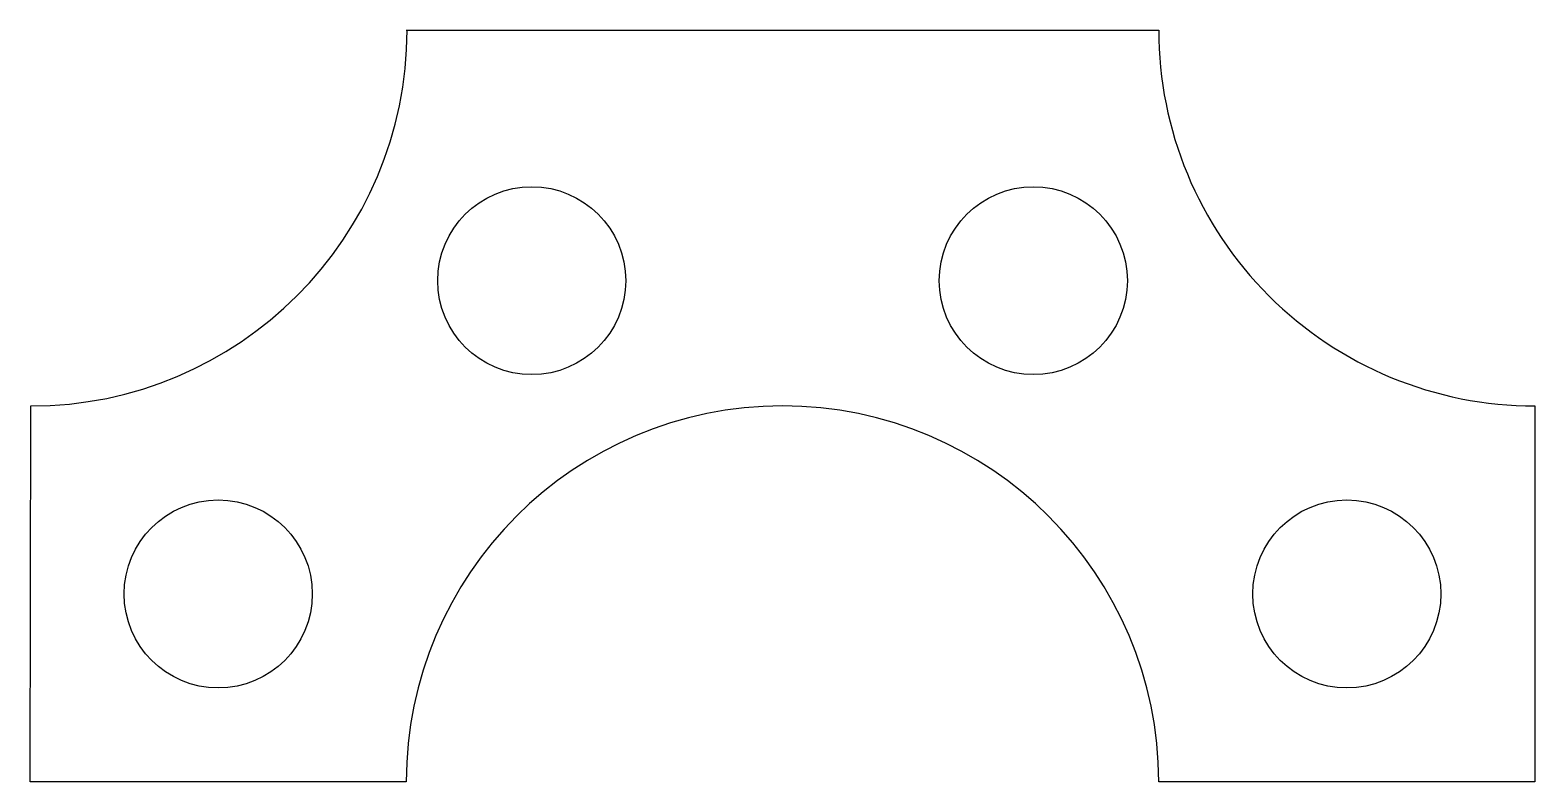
# Model space of a CAD drawing. Header units: inches. Extents: x 72 to 192, y 22 to 82.
import ezdxf

# ---------------------------------------------------------------- set-up
doc = ezdxf.new("R2010")
doc.units = ezdxf.units.IN
doc.header["$MEASUREMENT"] = 0

msp = doc.modelspace()

# ---------------------------------------------------------------- linework, layer by layer
for points in [[(102.38, 82.15), (132.38, 82.15), (162.38, 82.15, 0.414214), (192.38, 52.15)], [(192.38, 52.15), (192.38, 22.15), (162.38, 22.15, 1), (102.38, 22.15), (72.38, 22.15), (72.44, 52.15)]]:
    msp.add_lwpolyline(points, format="xyb")
for centre in [(112.38, 62.15), (152.38, 62.15), (87.38, 37.15), (177.38, 37.15)]:
    msp.add_circle(centre, 7.5)
msp.add_arc((72.44, 82.15), 30, 270, 0)

doc.saveas('drawing.dxf')
